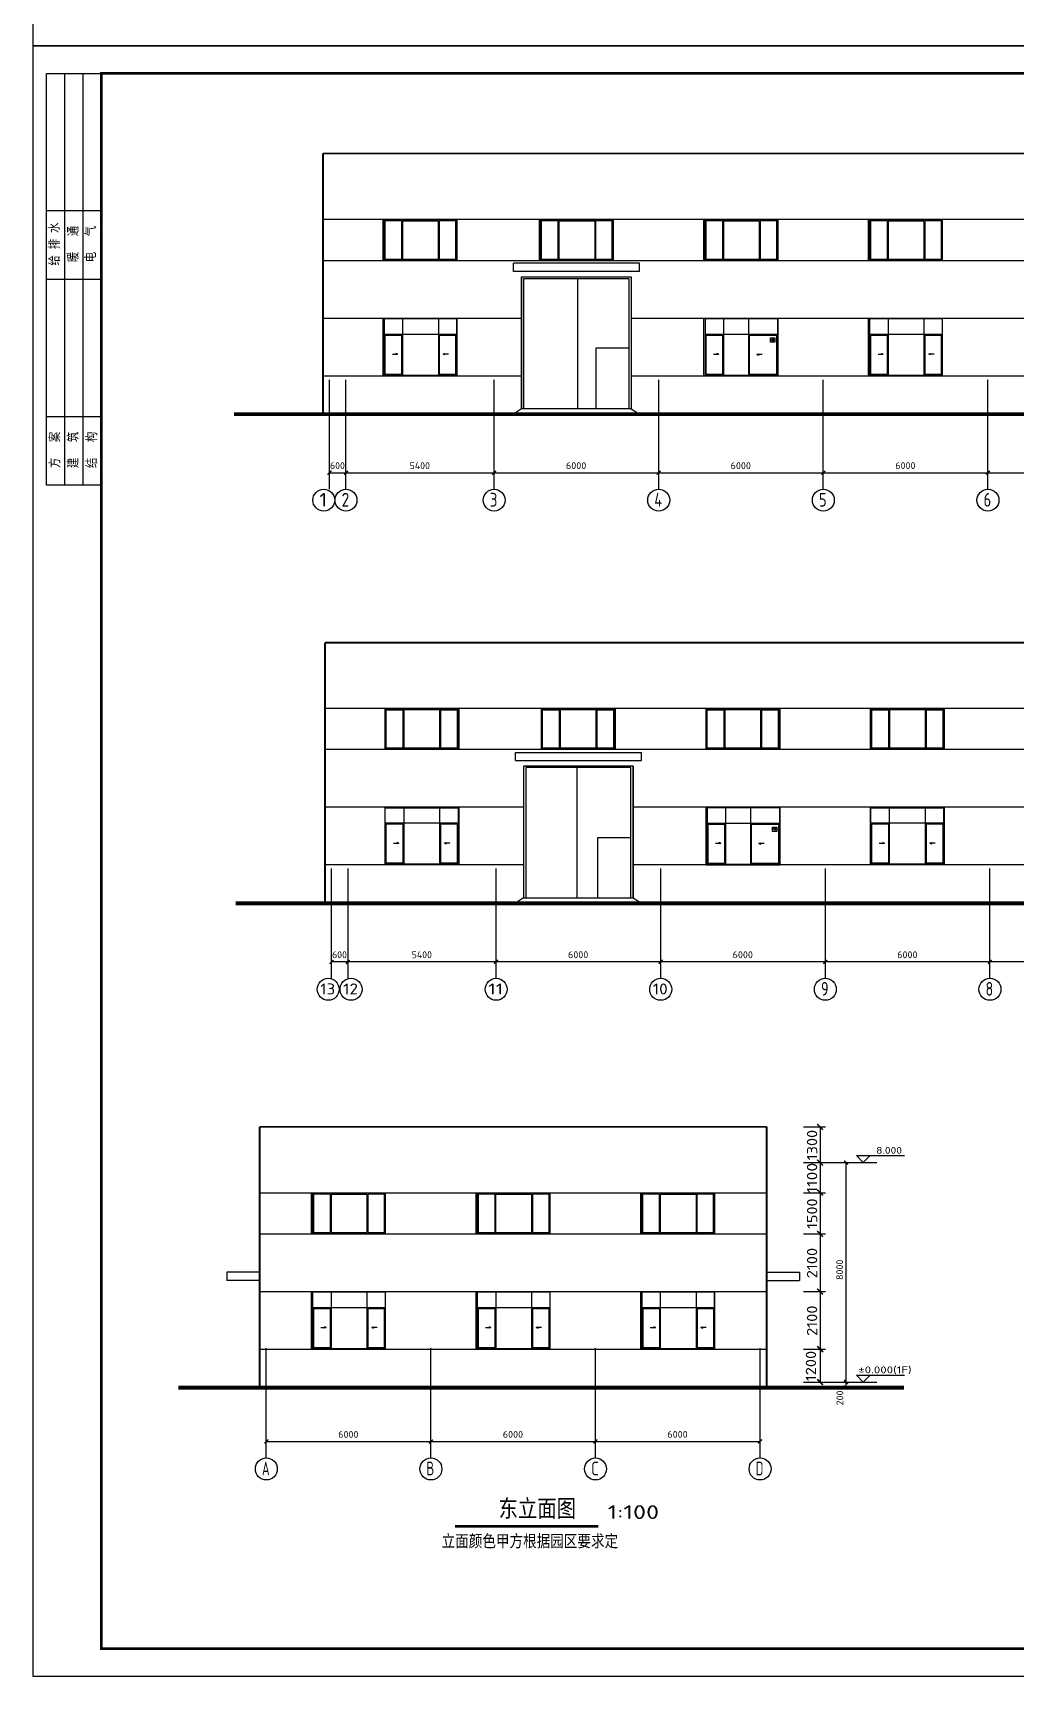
# Model space of a CAD drawing. Extents: x -165130 to 255370, y -346822 to 187778.
# Drawn here: x -165130 to -129322, y -346822 to -286947 of the extents above; entities that cross this region are included whole.
import ezdxf
from ezdxf.enums import TextEntityAlignment as Align

# ---------------------------------------------------------------- set-up
doc = ezdxf.new("R2010")
doc.units = 0
doc.header["$MEASUREMENT"] = 0
doc.linetypes.add('2', pattern=[38.000001, 30.000001, -3, 2, -3])
doc.layers.get('0').update_dxf_attribs({"linetype": 'CONTINUOUS'})
for name, color, linetype in [('LAMPTREE', 94, 'CONTINUOUS'), ('PUB_TEXT', 7, 'CONTINUOUS'), ('PUB_TITLE', 4, 'CONTINUOUS'), ('中文', 2, 'CONTINUOUS'), ('剖断线', 7, 'CONTINUOUS'), ('室外地坪', 7, 'CONTINUOUS'), ('尺寸线及数字', 253, 'CONTINUOUS'), ('层0', 253, 'CONTINUOUS'), ('层10005', 7, 'CONTINUOUS'), ('层10102', 7, 'CONTINUOUS'), ('轴线__尺寸数字', 4, 'CONTINUOUS'), ('轴线__点划线', 94, '2'), ('轴线__轴线号和轴圈', 94, 'CONTINUOUS')]:
    doc.layers.add(name, color=color, linetype=linetype)
doc.styles.add('HZ', font='txt', dxfattribs={"width": 0.7, "height": 5, "bigfont": 'STF:宋体'})
doc.styles.get("Standard").update_dxf_attribs({"font": 'TSSDENG', "height": 3, "bigfont": 'TSSDCHN'})

# ---------------------------------------------------------------- blocks, each defined once
blk = doc.blocks.new('qar5gesfd')
for p, q in [((-85568, 212224), (-83568, 212224)), ((-85568, 197224), (-85568, 212224)), ((-84902, 197224), (-84902, 212224)), ((-84236, 197224), (-84236, 212224)), ((-85568, 207224), (-83568, 207224)), ((-85568, 204724), (-83568, 204724)), ((-85568, 199724), (-83568, 199724)), ((-83568, 197224), (-85568, 197224))]:
    blk.add_line(p, q)
at = {"layer": 'PUB_TITLE'}
blk.add_lwpolyline([(-86068, 153824), (-1968, 153824), (-1968, 213224), (-86068, 213224)], close=True, dxfattribs=at)
at = {"layer": 'PUB_TITLE', "const_width": 100}
blk.add_lwpolyline([(-83568, 154824), (-2968, 154824), (-2968, 212224), (-83568, 212224)], close=True, dxfattribs=at)
at = {"layer": 'PUB_TEXT'}
for s, p in [('水', (-85083, 206410)), ('通', (-84397, 206287)), ('气', (-83758, 206287)), ('排', (-85083, 205814)), ('给', (-85083, 205219)), ('暖', (-84397, 205341)), ('电', (-83758, 205341)), ('案', (-85062, 198787)), ('筑', (-84396, 198787)), ('构', (-83722, 198787)), ('方', (-85062, 197841)), ('建', (-84396, 197841)), ('结', (-83722, 197841))]:
    blk.add_text(s, height=400, rotation=90, dxfattribs=at).set_placement(p)

msp = doc.modelspace()

# ---------------------------------------------------------------- linework, layer by layer
at = {"layer": 'LAMPTREE'}
for p, q in [((-135358.798, -328106.929, -625.1), (-134358.786, -328106.929, -625.1)), ((-135108.786, -327856.935, -625.1), (-134858.773, -328106.929, -625.1)), ((-135108.786, -327856.935, -625.1), (-133358.773, -327856.935, -625.1)), ((-134608.798, -327856.935, -625.1), (-134858.773, -328106.929, -625.1)), ((-135108.786, -335856.941, -625.1), (-134858.773, -336106.935, -625.1)), ((-135108.786, -335856.941, -625.1), (-133358.773, -335856.941, -625.1)), ((-134608.798, -335856.941, -625.1), (-134858.773, -336106.935, -625.1)), ((-135358.798, -336106.935, -625.1), (-134358.786, -336106.935, -625.1))]:
    msp.add_line(p, q, dxfattribs=at)
at = {"layer": '中文', "color": 7}
for p, q in [((-147314.609, -300640.764, -625.1), (-147614.609, -300840.77, -625.1)), ((-143314.597, -300640.764, -625.1), (-143014.597, -300840.77, -625.1)), ((-147241.357, -318463.064, -625.1), (-147541.357, -318663.07, -625.1)), ((-143241.345, -318463.064, -625.1), (-142941.345, -318663.07, -625.1)), ((-156859.445, -332106.941, -625.1), (-158059.445, -332106.941, -625.1)), ((-138379.452, -332106.941, -625.1), (-137179.452, -332106.941, -625.1)), ((-156859.445, -332406.941, -625.1), (-158059.445, -332406.941, -625.1)), ((-138379.452, -332406.941, -625.1), (-137179.452, -332406.941, -625.1))]:
    msp.add_line(p, q, dxfattribs=at)
at = {"layer": '中文', "color": 7, "const_width": 105, "elevation": -625.1}
msp.add_lwpolyline([(-149742.318, -341364.625), (-144518.246, -341364.625)], dxfattribs=at)
at = {"layer": '剖断线'}
for p, q in [((-152364.621, -295240.728, -625.1), (-152364.621, -293740.728, -625.1)), ((-152364.621, -293740.728, -625.1), (-149664.621, -293740.728, -625.1)), ((-152364.585, -295240.764, -625.1), (-152364.585, -293740.764, -625.1)), ((-151654.318, -293792.18, -625.1), (-150349.326, -293792.18, -625.1)), ((-149664.621, -295240.728, -625.1), (-149664.621, -293740.728, -625.1)), ((-149664.585, -295240.764, -625.1), (-149664.585, -293740.764, -625.1)), ((-146664.621, -295240.728, -625.1), (-146664.621, -293740.728, -625.1)), ((-146664.621, -293740.728, -625.1), (-143964.621, -293740.728, -625.1)), ((-146664.585, -295240.764, -625.1), (-146664.585, -293740.764, -625.1)), ((-145954.318, -293792.18, -625.1), (-144649.326, -293792.18, -625.1)), ((-143964.621, -295240.728, -625.1), (-143964.621, -293740.728, -625.1)), ((-143964.585, -295240.764, -625.1), (-143964.585, -293740.764, -625.1)), ((-140664.621, -295240.728, -625.1), (-140664.621, -293740.728, -625.1)), ((-140664.621, -293740.728, -625.1), (-137964.621, -293740.728, -625.1)), ((-140664.585, -295240.764, -625.1), (-140664.585, -293740.764, -625.1)), ((-139954.318, -293792.18, -625.1), (-138649.326, -293792.18, -625.1)), ((-137964.621, -295240.728, -625.1), (-137964.621, -293740.728, -625.1)), ((-137964.585, -295240.764, -625.1), (-137964.585, -293740.764, -625.1)), ((-134664.621, -295240.728, -625.1), (-134664.621, -293740.728, -625.1)), ((-134664.621, -293740.728, -625.1), (-131964.621, -293740.728, -625.1)), ((-134664.585, -295240.764, -625.1), (-134664.585, -293740.764, -625.1)), ((-133954.318, -293792.18, -625.1), (-132649.326, -293792.18, -625.1)), ((-131964.621, -295240.728, -625.1), (-131964.621, -293740.728, -625.1)), ((-131964.585, -295240.764, -625.1), (-131964.585, -293740.764, -625.1)), ((-152364.621, -295240.728, -625.1), (-149664.621, -295240.728, -625.1)), ((-151654.318, -295192.168, -625.1), (-150349.326, -295192.168, -625.1)), ((-146664.621, -295240.728, -625.1), (-143964.621, -295240.728, -625.1)), ((-145954.318, -295192.168, -625.1), (-144649.326, -295192.168, -625.1)), ((-140664.621, -295240.728, -625.1), (-137964.621, -295240.728, -625.1)), ((-139954.318, -295192.168, -625.1), (-138649.326, -295192.168, -625.1)), ((-134664.621, -295240.728, -625.1), (-131964.621, -295240.728, -625.1)), ((-133954.318, -295192.168, -625.1), (-132649.326, -295192.168, -625.1)), ((-152364.585, -299440.764, -625.1), (-152364.585, -297340.764, -625.1)), ((-152364.548, -299440.764, -625.1), (-152364.548, -297340.764, -625.1)), ((-152364.548, -297340.764, -625.1), (-149664.548, -297340.764, -625.1)), ((-149664.585, -299440.764, -625.1), (-149664.585, -297340.764, -625.1)), ((-149664.548, -299440.764, -625.1), (-149664.548, -297340.764, -625.1)), ((-140664.585, -299440.764, -625.1), (-140664.585, -297340.764, -625.1)), ((-140664.548, -299440.764, -625.1), (-140664.548, -297340.764, -625.1)), ((-140664.548, -297340.764, -625.1), (-137964.548, -297340.764, -625.1)), ((-137964.585, -299440.764, -625.1), (-137964.585, -297340.764, -625.1)), ((-137964.548, -299440.764, -625.1), (-137964.548, -297340.764, -625.1)), ((-134664.585, -299440.764, -625.1), (-134664.585, -297340.764, -625.1)), ((-134664.548, -299440.764, -625.1), (-134664.548, -297340.764, -625.1)), ((-134664.548, -297340.764, -625.1), (-131964.548, -297340.764, -625.1)), ((-131964.585, -299440.764, -625.1), (-131964.585, -297340.764, -625.1)), ((-131964.548, -299440.764, -625.1), (-131964.548, -297340.764, -625.1)), ((-152364.548, -299440.764, -625.1), (-149664.548, -299440.764, -625.1)), ((-140664.548, -299440.764, -625.1), (-137964.548, -299440.764, -625.1)), ((-134664.548, -299440.764, -625.1), (-131964.548, -299440.764, -625.1)), ((-152291.332, -313063.064, -625.1), (-152291.332, -311563.064, -625.1)), ((-149591.296, -311563.027, -625.1), (-152291.296, -311563.027, -625.1)), ((-152291.296, -313063.027, -625.1), (-152291.296, -311563.027, -625.1)), ((-150301.672, -311614.48, -625.1), (-151606.664, -311614.48, -625.1)), ((-149591.332, -313063.064, -625.1), (-149591.332, -311563.064, -625.1)), ((-149591.296, -313063.027, -625.1), (-149591.296, -311563.027, -625.1)), ((-146591.332, -313063.064, -625.1), (-146591.332, -311563.064, -625.1)), ((-143891.296, -311563.027, -625.1), (-146591.296, -311563.027, -625.1)), ((-146591.296, -313063.027, -625.1), (-146591.296, -311563.027, -625.1)), ((-144601.672, -311614.48, -625.1), (-145906.664, -311614.48, -625.1)), ((-143891.332, -313063.064, -625.1), (-143891.332, -311563.064, -625.1)), ((-143891.296, -313063.027, -625.1), (-143891.296, -311563.027, -625.1)), ((-140591.332, -313063.064, -625.1), (-140591.332, -311563.064, -625.1)), ((-140591.296, -313063.027, -625.1), (-140591.296, -311563.027, -625.1)), ((-137891.296, -311563.027, -625.1), (-140591.296, -311563.027, -625.1)), ((-138601.672, -311614.48, -625.1), (-139906.664, -311614.48, -625.1)), ((-137891.332, -313063.064, -625.1), (-137891.332, -311563.064, -625.1)), ((-137891.296, -313063.027, -625.1), (-137891.296, -311563.027, -625.1)), ((-134591.332, -313063.064, -625.1), (-134591.332, -311563.064, -625.1)), ((-134591.296, -313063.027, -625.1), (-134591.296, -311563.027, -625.1)), ((-131891.296, -311563.027, -625.1), (-134591.296, -311563.027, -625.1)), ((-132601.672, -311614.48, -625.1), (-133906.664, -311614.48, -625.1)), ((-131891.332, -313063.064, -625.1), (-131891.332, -311563.064, -625.1)), ((-131891.296, -313063.027, -625.1), (-131891.296, -311563.027, -625.1)), ((-149591.296, -313063.027, -625.1), (-152291.296, -313063.027, -625.1)), ((-150301.672, -313014.468, -625.1), (-151606.664, -313014.468, -625.1)), ((-143891.296, -313063.027, -625.1), (-146591.296, -313063.027, -625.1)), ((-144601.672, -313014.468, -625.1), (-145906.664, -313014.468, -625.1)), ((-137891.296, -313063.027, -625.1), (-140591.296, -313063.027, -625.1)), ((-138601.672, -313014.468, -625.1), (-139906.664, -313014.468, -625.1)), ((-131891.296, -313063.027, -625.1), (-134591.296, -313063.027, -625.1)), ((-132601.672, -313014.468, -625.1), (-133906.664, -313014.468, -625.1)), ((-149591.406, -315163.064, -625.1), (-152291.406, -315163.064, -625.1)), ((-152291.406, -317263.064, -625.1), (-152291.406, -315163.064, -625.1)), ((-152291.332, -317263.064, -625.1), (-152291.332, -315163.064, -625.1)), ((-149591.406, -317263.064, -625.1), (-149591.406, -315163.064, -625.1)), ((-149591.332, -317263.064, -625.1), (-149591.332, -315163.064, -625.1)), ((-140591.406, -317263.064, -625.1), (-140591.406, -315163.064, -625.1)), ((-140591.332, -317263.064, -625.1), (-140591.332, -315163.064, -625.1)), ((-140591.332, -315163.064, -625.1), (-137891.332, -315163.064, -625.1)), ((-137891.406, -317263.064, -625.1), (-137891.406, -315163.064, -625.1)), ((-137891.332, -317263.064, -625.1), (-137891.332, -315163.064, -625.1)), ((-134591.406, -317263.064, -625.1), (-134591.406, -315163.064, -625.1)), ((-131891.406, -315163.064, -625.1), (-134591.406, -315163.064, -625.1)), ((-134591.332, -317263.064, -625.1), (-134591.332, -315163.064, -625.1)), ((-131891.406, -317263.064, -625.1), (-131891.406, -315163.064, -625.1)), ((-131891.332, -317263.064, -625.1), (-131891.332, -315163.064, -625.1)), ((-149591.406, -317263.064, -625.1), (-152291.406, -317263.064, -625.1)), ((-140591.332, -317263.064, -625.1), (-137891.332, -317263.064, -625.1)), ((-131891.406, -317263.064, -625.1), (-134591.406, -317263.064, -625.1)), ((-154969.43, -330706.935, -625.1), (-154969.43, -329206.935, -625.1)), ((-154259.127, -329258.388, -625.1), (-152954.135, -329258.388, -625.1)), ((-152269.43, -330706.935, -625.1), (-152269.43, -329206.935, -625.1)), ((-148969.43, -330706.935, -625.1), (-148969.43, -329206.935, -625.1)), ((-148259.127, -329258.388, -625.1), (-146954.135, -329258.388, -625.1)), ((-146269.43, -330706.935, -625.1), (-146269.43, -329206.935, -625.1)), ((-142969.43, -330706.935, -625.1), (-142969.43, -329206.935, -625.1)), ((-142259.127, -329258.388, -625.1), (-140954.135, -329258.388, -625.1)), ((-140269.43, -330706.935, -625.1), (-140269.43, -329206.935, -625.1)), ((-154259.127, -330658.394, -625.1), (-152954.135, -330658.394, -625.1)), ((-148259.127, -330658.394, -625.1), (-146954.135, -330658.394, -625.1)), ((-142259.127, -330658.394, -625.1), (-140954.135, -330658.394, -625.1)), ((-154969.43, -334906.935, -625.1), (-154969.43, -332806.935, -625.1)), ((-152269.43, -334906.935, -625.1), (-152269.43, -332806.935, -625.1)), ((-148969.43, -334906.935, -625.1), (-148969.43, -332806.935, -625.1)), ((-146269.43, -334906.935, -625.1), (-146269.43, -332806.935, -625.1)), ((-142969.43, -334906.935, -625.1), (-142969.43, -332806.935, -625.1)), ((-140269.43, -334906.935, -625.1), (-140269.43, -332806.935, -625.1))]:
    msp.add_line(p, q, dxfattribs=at)
at = {"layer": '剖断线', "elevation": -625.1}
for points in [[(-138242.539, -298060.588), (-138078.256, -298060.588), (-138078.256, -298219.561), (-138242.539, -298219.561), (-138242.539, -298060.588)], [(-138169.36, -315882.888), (-138005.041, -315882.888), (-138005.041, -316041.86), (-138169.36, -316041.86), (-138169.36, -315882.888)]]:
    msp.add_lwpolyline(points, dxfattribs=at)
at = {"layer": '剖断线'}
for centre in [(-138158.164, -298137.401, -625.1), (-138084.985, -315959.701, -625.1)]:
    msp.add_circle(centre, 33.777, dxfattribs=at)
at = {"layer": '室外地坪', "const_width": 142.5, "elevation": -625.1}
for points in [[(-157800.034, -300840.77), (-89074.582, -300840.77)], [(-88129.016, -318663.07), (-157731.359, -318663.07)], [(-159823.41, -336306.941), (-133379.464, -336306.941)]]:
    msp.add_lwpolyline(points, dxfattribs=at)
at = {"layer": '尺寸线及数字'}
for p, q in [((-137041.83, -326806.935, -625.1), (-136231.808, -326806.935, -625.1)), ((-136431.833, -326806.935, -625.1), (-136431.833, -328106.929, -625.1)), ((-137041.83, -328106.929, -625.1), (-136231.808, -328106.929, -625.1)), ((-136431.833, -328106.929, -625.1), (-136431.833, -329206.935, -625.1)), ((-137041.83, -329206.935, -625.1), (-136231.808, -329206.935, -625.1)), ((-136431.833, -329206.935, -625.1), (-136431.833, -330706.935, -625.1)), ((-137041.83, -330706.935, -625.1), (-136231.808, -330706.935, -625.1)), ((-136431.833, -330706.935, -625.1), (-136431.833, -332806.935, -625.1)), ((-137041.83, -332806.935, -625.1), (-136231.808, -332806.935, -625.1)), ((-136431.833, -332806.935, -625.1), (-136431.833, -334906.935, -625.1)), ((-137041.83, -334906.935, -625.1), (-136231.808, -334906.935, -625.1)), ((-136431.833, -334906.935, -625.1), (-136431.833, -336106.935, -625.1)), ((-137041.83, -336106.935, -625.1), (-136231.808, -336106.935, -625.1))]:
    msp.add_line(p, q, dxfattribs=at)
at = {"layer": '尺寸线及数字', "color": 94}
for p, q in [((-136985.141, -328106.929, -625.1), (-135360.153, -328106.929, -625.1)), ((-135485.141, -336306.941, -625.1), (-135485.141, -328106.929, -625.1)), ((-136985.141, -336106.935, -625.1), (-135360.153, -336106.935, -625.1)), ((-136985.141, -336306.941, -625.1), (-135360.153, -336306.941, -625.1))]:
    msp.add_line(p, q, dxfattribs=at)
at = {"layer": '尺寸线及数字', "const_width": 54, "elevation": -625.1}
for points in [[(-136325.778, -326912.99), (-136537.887, -326700.88)], [(-136325.778, -328212.984), (-136537.887, -328000.892)], [(-136325.778, -329312.99), (-136537.887, -329100.88)], [(-136325.778, -330812.99), (-136537.887, -330600.88)], [(-136325.778, -332912.99), (-136537.887, -332700.88)], [(-136325.778, -335012.99), (-136537.887, -334800.88)], [(-136325.778, -336212.99), (-136537.887, -336000.88)]]:
    msp.add_lwpolyline(points, dxfattribs=at)
at = {"layer": '尺寸线及数字', "color": 94, "const_width": 52.5, "elevation": -625.1}
for points in [[(-135555.124, -328036.928), (-135415.121, -328176.93)], [(-135555.124, -336036.934), (-135415.121, -336176.936)], [(-135555.124, -336236.94), (-135415.121, -336376.942)]]:
    msp.add_lwpolyline(points, dxfattribs=at)
at = {"layer": '层0'}
for p, q in [((-149674.326, -293762.169, -625.1), (-152329.318, -293762.169, -625.1)), ((-152329.318, -293762.169, -625.1), (-152329.318, -295222.179, -625.1)), ((-151688.047, -293792.18, -625.1), (-152295.554, -293792.18, -625.1)), ((-152295.554, -293792.18, -625.1), (-152295.554, -295192.168, -625.1)), ((-151688.047, -293792.18, -625.1), (-151688.047, -295192.168, -625.1)), ((-151654.318, -293792.18, -625.1), (-151654.318, -295192.168, -625.1)), ((-150349.326, -293792.18, -625.1), (-150349.326, -295192.168, -625.1)), ((-149708.054, -293792.18, -625.1), (-150315.561, -293792.18, -625.1)), ((-150315.561, -293792.18, -625.1), (-150315.561, -295192.168, -625.1)), ((-149708.054, -295192.168, -625.1), (-149708.054, -293792.18, -625.1)), ((-149674.326, -295222.179, -625.1), (-149674.326, -293762.169, -625.1)), ((-143974.326, -293762.169, -625.1), (-146629.318, -293762.169, -625.1)), ((-146629.318, -293762.169, -625.1), (-146629.318, -295222.179, -625.1)), ((-145988.047, -293792.18, -625.1), (-146595.554, -293792.18, -625.1)), ((-146595.554, -293792.18, -625.1), (-146595.554, -295192.168, -625.1)), ((-145988.047, -293792.18, -625.1), (-145988.047, -295192.168, -625.1)), ((-145954.318, -293792.18, -625.1), (-145954.318, -295192.168, -625.1)), ((-144649.326, -293792.18, -625.1), (-144649.326, -295192.168, -625.1)), ((-144008.054, -293792.18, -625.1), (-144615.561, -293792.18, -625.1)), ((-144615.561, -293792.18, -625.1), (-144615.561, -295192.168, -625.1)), ((-144008.054, -295192.168, -625.1), (-144008.054, -293792.18, -625.1)), ((-143974.326, -295222.179, -625.1), (-143974.326, -293762.169, -625.1)), ((-137974.326, -293762.169, -625.1), (-140629.318, -293762.169, -625.1)), ((-140629.318, -293762.169, -625.1), (-140629.318, -295222.179, -625.1)), ((-139988.047, -293792.18, -625.1), (-140595.554, -293792.18, -625.1)), ((-140595.554, -293792.18, -625.1), (-140595.554, -295192.168, -625.1)), ((-139988.047, -293792.18, -625.1), (-139988.047, -295192.168, -625.1)), ((-139954.318, -293792.18, -625.1), (-139954.318, -295192.168, -625.1)), ((-138649.326, -293792.18, -625.1), (-138649.326, -295192.168, -625.1)), ((-138008.054, -293792.18, -625.1), (-138615.561, -293792.18, -625.1)), ((-138615.561, -293792.18, -625.1), (-138615.561, -295192.168, -625.1)), ((-138008.054, -295192.168, -625.1), (-138008.054, -293792.18, -625.1)), ((-137974.326, -295222.179, -625.1), (-137974.326, -293762.169, -625.1)), ((-131974.326, -293762.169, -625.1), (-134629.318, -293762.169, -625.1)), ((-134629.318, -293762.169, -625.1), (-134629.318, -295222.179, -625.1)), ((-133988.047, -293792.18, -625.1), (-134595.554, -293792.18, -625.1)), ((-134595.554, -293792.18, -625.1), (-134595.554, -295192.168, -625.1)), ((-133988.047, -293792.18, -625.1), (-133988.047, -295192.168, -625.1)), ((-133954.318, -293792.18, -625.1), (-133954.318, -295192.168, -625.1)), ((-132649.326, -293792.18, -625.1), (-132649.326, -295192.168, -625.1)), ((-132008.054, -293792.18, -625.1), (-132615.561, -293792.18, -625.1)), ((-132615.561, -293792.18, -625.1), (-132615.561, -295192.168, -625.1)), ((-132008.054, -295192.168, -625.1), (-132008.054, -293792.18, -625.1)), ((-131974.326, -295222.179, -625.1), (-131974.326, -293762.169, -625.1)), ((-152329.318, -295222.179, -625.1), (-149674.326, -295222.179, -625.1)), ((-152295.554, -295192.168, -625.1), (-151688.047, -295192.168, -625.1)), ((-150315.561, -295192.168, -625.1), (-149708.054, -295192.168, -625.1)), ((-146629.318, -295222.179, -625.1), (-143974.326, -295222.179, -625.1)), ((-146595.554, -295192.168, -625.1), (-145988.047, -295192.168, -625.1)), ((-144615.561, -295192.168, -625.1), (-144008.054, -295192.168, -625.1)), ((-140629.318, -295222.179, -625.1), (-137974.326, -295222.179, -625.1)), ((-140595.554, -295192.168, -625.1), (-139988.047, -295192.168, -625.1)), ((-138615.561, -295192.168, -625.1), (-138008.054, -295192.168, -625.1)), ((-134629.318, -295222.179, -625.1), (-131974.326, -295222.179, -625.1)), ((-134595.554, -295192.168, -625.1), (-133988.047, -295192.168, -625.1)), ((-132615.561, -295192.168, -625.1), (-132008.054, -295192.168, -625.1)), ((-147314.609, -295840.764, -625.1), (-143314.597, -295840.764, -625.1)), ((-147314.609, -300640.764, -625.1), (-147314.609, -295840.764, -625.1)), ((-147226.609, -295895.769, -625.1), (-143402.597, -295895.769, -625.1)), ((-147226.609, -300640.764, -625.1), (-147226.609, -295895.769, -625.1)), ((-145269.248, -300640.764, -625.1), (-145269.248, -295895.769, -625.1)), ((-143402.597, -295895.769, -625.1), (-143402.597, -300640.764, -625.1)), ((-143314.597, -295840.764, -625.1), (-143314.597, -300640.764, -625.1)), ((-151652.194, -297365.429, -625.1), (-151652.194, -299418.645, -625.1)), ((-150347.202, -297365.429, -625.1), (-150347.202, -299418.645, -625.1)), ((-137972.202, -297365.429, -625.1), (-140627.194, -297365.429, -625.1)), ((-140627.194, -297365.429, -625.1), (-140627.194, -299418.645, -625.1)), ((-139952.194, -297365.429, -625.1), (-139952.194, -299418.645, -625.1)), ((-139047.177, -297365.429, -625.1), (-139047.177, -299418.645, -625.1)), ((-137972.202, -299418.645, -625.1), (-137972.202, -297365.429, -625.1)), ((-133952.194, -297365.429, -625.1), (-133952.194, -299418.645, -625.1)), ((-132647.202, -297365.429, -625.1), (-132647.202, -299418.645, -625.1)), ((-152327.194, -297925.383, -625.1), (-149672.202, -297925.383, -625.1)), ((-152293.43, -297960.393, -625.1), (-152293.43, -299383.635, -625.1)), ((-152293.43, -297960.393, -625.1), (-151685.922, -297960.393, -625.1)), ((-151685.922, -297960.393, -625.1), (-151685.922, -299383.635, -625.1)), ((-150313.437, -297960.393, -625.1), (-149705.93, -297960.393, -625.1)), ((-150313.437, -297960.393, -625.1), (-150313.437, -299383.635, -625.1)), ((-140627.194, -297925.383, -625.1), (-137972.202, -297925.383, -625.1)), ((-140593.43, -297960.393, -625.1), (-140593.43, -299383.635, -625.1)), ((-140593.43, -297960.393, -625.1), (-139985.922, -297960.393, -625.1)), ((-139985.922, -297960.393, -625.1), (-139985.922, -299383.635, -625.1)), ((-139013.449, -297960.393, -625.1), (-138005.93, -297960.393, -625.1)), ((-139013.449, -297960.393, -625.1), (-139013.449, -299383.635, -625.1)), ((-134627.194, -297925.383, -625.1), (-131972.202, -297925.383, -625.1)), ((-134593.43, -297960.393, -625.1), (-134593.43, -299383.635, -625.1)), ((-134593.43, -297960.393, -625.1), (-133985.922, -297960.393, -625.1)), ((-133985.922, -297960.393, -625.1), (-133985.922, -299383.635, -625.1)), ((-132613.437, -297960.393, -625.1), (-132005.93, -297960.393, -625.1)), ((-132613.437, -297960.393, -625.1), (-132613.437, -299383.635, -625.1)), ((-152021.445, -298650.206, -625.1), (-151827.939, -298650.206, -625.1)), ((-151827.939, -298650.206, -625.1), (-151893.015, -298629.369, -625.1)), ((-151827.939, -298650.206, -625.1), (-151893.015, -298671.044, -625.1)), ((-150171.421, -298650.206, -625.1), (-150106.381, -298629.369, -625.1)), ((-149977.951, -298650.206, -625.1), (-150171.421, -298650.206, -625.1)), ((-150171.421, -298650.206, -625.1), (-150106.381, -298671.044, -625.1)), ((-144602.597, -298440.77, -625.1), (-144602.597, -300640.764, -625.1)), ((-143402.597, -298440.77, -625.1), (-144602.597, -298440.77, -625.1)), ((-140321.445, -298650.206, -625.1), (-140127.939, -298650.206, -625.1)), ((-140127.939, -298650.206, -625.1), (-140193.015, -298629.369, -625.1)), ((-140127.939, -298650.206, -625.1), (-140193.015, -298671.044, -625.1)), ((-138734.323, -298663.775, -625.1), (-138669.248, -298642.919, -625.1)), ((-138540.818, -298663.775, -625.1), (-138734.323, -298663.775, -625.1)), ((-138734.323, -298663.775, -625.1), (-138669.248, -298684.612, -625.1)), ((-134321.445, -298650.206, -625.1), (-134127.939, -298650.206, -625.1)), ((-134127.939, -298650.206, -625.1), (-134193.015, -298629.369, -625.1)), ((-134127.939, -298650.206, -625.1), (-134193.015, -298671.044, -625.1)), ((-132471.421, -298650.206, -625.1), (-132406.381, -298629.369, -625.1)), ((-132277.951, -298650.206, -625.1), (-132471.421, -298650.206, -625.1)), ((-132471.421, -298650.206, -625.1), (-132406.381, -298671.044, -625.1)), ((-152293.43, -299383.635, -625.1), (-151685.922, -299383.635, -625.1)), ((-140627.194, -299418.645, -625.1), (-137972.202, -299418.645, -625.1)), ((-140593.43, -299383.635, -625.1), (-139985.922, -299383.635, -625.1)), ((-134593.43, -299383.635, -625.1), (-133985.922, -299383.635, -625.1)), ((-143314.597, -300640.764, -625.1), (-147314.609, -300640.764, -625.1)), ((-152281.664, -311584.469, -625.1), (-149626.672, -311584.469, -625.1)), ((-152281.664, -313044.479, -625.1), (-152281.664, -311584.469, -625.1)), ((-152247.9, -311614.48, -625.1), (-151640.392, -311614.48, -625.1)), ((-152247.9, -313014.468, -625.1), (-152247.9, -311614.48, -625.1)), ((-151640.392, -311614.48, -625.1), (-151640.392, -313014.468, -625.1)), ((-151606.664, -311614.48, -625.1), (-151606.664, -313014.468, -625.1)), ((-150301.672, -311614.48, -625.1), (-150301.672, -313014.468, -625.1)), ((-150267.907, -311614.48, -625.1), (-149660.4, -311614.48, -625.1)), ((-150267.907, -311614.48, -625.1), (-150267.907, -313014.468, -625.1)), ((-149660.4, -311614.48, -625.1), (-149660.4, -313014.468, -625.1)), ((-149626.672, -311584.469, -625.1), (-149626.672, -313044.479, -625.1)), ((-146581.664, -311584.469, -625.1), (-143926.672, -311584.469, -625.1)), ((-146581.664, -313044.479, -625.1), (-146581.664, -311584.469, -625.1)), ((-146547.9, -313014.468, -625.1), (-146547.9, -311614.48, -625.1)), ((-146547.9, -311614.48, -625.1), (-145940.392, -311614.48, -625.1)), ((-145940.392, -311614.48, -625.1), (-145940.392, -313014.468, -625.1)), ((-145906.664, -311614.48, -625.1), (-145906.664, -313014.468, -625.1)), ((-144601.672, -311614.48, -625.1), (-144601.672, -313014.468, -625.1)), ((-144567.907, -311614.48, -625.1), (-143960.4, -311614.48, -625.1)), ((-144567.907, -311614.48, -625.1), (-144567.907, -313014.468, -625.1)), ((-143960.4, -311614.48, -625.1), (-143960.4, -313014.468, -625.1)), ((-143926.672, -311584.469, -625.1), (-143926.672, -313044.479, -625.1)), ((-140581.664, -313044.479, -625.1), (-140581.664, -311584.469, -625.1)), ((-140581.664, -311584.469, -625.1), (-137926.672, -311584.469, -625.1)), ((-140547.9, -313014.468, -625.1), (-140547.9, -311614.48, -625.1)), ((-140547.9, -311614.48, -625.1), (-139940.392, -311614.48, -625.1)), ((-139940.392, -311614.48, -625.1), (-139940.392, -313014.468, -625.1)), ((-139906.664, -311614.48, -625.1), (-139906.664, -313014.468, -625.1)), ((-138601.672, -311614.48, -625.1), (-138601.672, -313014.468, -625.1)), ((-138567.907, -311614.48, -625.1), (-137960.4, -311614.48, -625.1)), ((-138567.907, -311614.48, -625.1), (-138567.907, -313014.468, -625.1)), ((-137960.4, -311614.48, -625.1), (-137960.4, -313014.468, -625.1)), ((-137926.672, -311584.469, -625.1), (-137926.672, -313044.479, -625.1)), ((-134581.664, -313044.479, -625.1), (-134581.664, -311584.469, -625.1)), ((-134581.664, -311584.469, -625.1), (-131926.672, -311584.469, -625.1)), ((-134547.9, -313014.468, -625.1), (-134547.9, -311614.48, -625.1)), ((-134547.9, -311614.48, -625.1), (-133940.392, -311614.48, -625.1)), ((-133940.392, -311614.48, -625.1), (-133940.392, -313014.468, -625.1)), ((-133906.664, -311614.48, -625.1), (-133906.664, -313014.468, -625.1)), ((-132601.672, -311614.48, -625.1), (-132601.672, -313014.468, -625.1)), ((-132567.907, -311614.48, -625.1), (-131960.4, -311614.48, -625.1)), ((-132567.907, -311614.48, -625.1), (-132567.907, -313014.468, -625.1)), ((-131960.4, -311614.48, -625.1), (-131960.4, -313014.468, -625.1)), ((-131926.672, -311584.469, -625.1), (-131926.672, -313044.479, -625.1)), ((-149626.672, -313044.479, -625.1), (-152281.664, -313044.479, -625.1)), ((-151640.392, -313014.468, -625.1), (-152247.9, -313014.468, -625.1)), ((-149660.4, -313014.468, -625.1), (-150267.907, -313014.468, -625.1)), ((-143926.672, -313044.479, -625.1), (-146581.664, -313044.479, -625.1)), ((-145940.392, -313014.468, -625.1), (-146547.9, -313014.468, -625.1)), ((-143960.4, -313014.468, -625.1), (-144567.907, -313014.468, -625.1)), ((-137926.672, -313044.479, -625.1), (-140581.664, -313044.479, -625.1)), ((-139940.392, -313014.468, -625.1), (-140547.9, -313014.468, -625.1)), ((-137960.4, -313014.468, -625.1), (-138567.907, -313014.468, -625.1)), ((-131926.672, -313044.479, -625.1), (-134581.664, -313044.479, -625.1)), ((-133940.392, -313014.468, -625.1), (-134547.9, -313014.468, -625.1)), ((-131960.4, -313014.468, -625.1), (-132567.907, -313014.468, -625.1)), ((-143241.345, -313663.064, -625.1), (-147241.357, -313663.064, -625.1)), ((-147241.357, -313663.064, -625.1), (-147241.357, -318463.064, -625.1)), ((-143329.345, -313718.069, -625.1), (-147153.356, -313718.069, -625.1)), ((-147153.356, -313718.069, -625.1), (-147153.356, -318463.064, -625.1)), ((-145286.669, -318463.064, -625.1), (-145286.669, -313718.069, -625.1)), ((-143329.345, -318463.064, -625.1), (-143329.345, -313718.069, -625.1)), ((-143241.345, -318463.064, -625.1), (-143241.345, -313663.064, -625.1)), ((-151608.788, -315187.728, -625.1), (-151608.788, -317240.945, -625.1)), ((-150303.796, -315187.728, -625.1), (-150303.796, -317240.945, -625.1)), ((-137898.986, -315187.728, -625.1), (-140553.979, -315187.728, -625.1)), ((-140553.979, -315187.728, -625.1), (-140553.979, -317240.945, -625.1)), ((-139878.979, -315187.728, -625.1), (-139878.979, -317240.945, -625.1)), ((-138973.962, -315187.728, -625.1), (-138973.962, -317240.945, -625.1)), ((-137898.986, -317240.945, -625.1), (-137898.986, -315187.728, -625.1)), ((-133908.788, -315187.728, -625.1), (-133908.788, -317240.945, -625.1)), ((-132603.796, -315187.728, -625.1), (-132603.796, -317240.945, -625.1)), ((-149628.796, -315747.683, -625.1), (-152283.788, -315747.683, -625.1)), ((-151642.517, -315782.693, -625.1), (-152250.024, -315782.693, -625.1)), ((-151642.517, -315782.693, -625.1), (-151642.517, -317205.935, -625.1)), ((-150270.031, -315782.693, -625.1), (-150270.031, -317205.935, -625.1)), ((-149662.524, -315782.693, -625.1), (-150270.031, -315782.693, -625.1)), ((-149662.524, -315782.693, -625.1), (-149662.524, -317205.935, -625.1)), ((-140553.979, -315747.683, -625.1), (-137898.986, -315747.683, -625.1)), ((-140520.214, -315782.693, -625.1), (-140520.214, -317205.935, -625.1)), ((-140520.214, -315782.693, -625.1), (-139912.707, -315782.693, -625.1)), ((-139912.707, -315782.693, -625.1), (-139912.707, -317205.935, -625.1)), ((-138940.234, -315782.693, -625.1), (-137932.714, -315782.693, -625.1)), ((-138940.234, -315782.693, -625.1), (-138940.234, -317205.935, -625.1)), ((-131928.796, -315747.683, -625.1), (-134583.788, -315747.683, -625.1)), ((-133942.517, -315782.693, -625.1), (-134550.024, -315782.693, -625.1)), ((-133942.517, -315782.693, -625.1), (-133942.517, -317205.935, -625.1)), ((-132570.031, -315782.693, -625.1), (-132570.031, -317205.935, -625.1)), ((-131962.524, -315782.693, -625.1), (-132570.031, -315782.693, -625.1)), ((-131962.524, -315782.693, -625.1), (-131962.524, -317205.935, -625.1)), ((-151978.039, -316472.506, -625.1), (-151784.533, -316472.506, -625.1)), ((-151784.533, -316472.506, -625.1), (-151849.536, -316451.669, -625.1)), ((-151784.533, -316472.506, -625.1), (-151849.536, -316493.343, -625.1)), ((-150128.051, -316472.506, -625.1), (-150062.902, -316451.669, -625.1)), ((-149934.545, -316472.506, -625.1), (-150128.051, -316472.506, -625.1)), ((-150128.051, -316472.506, -625.1), (-150062.902, -316493.343, -625.1)), ((-144529.345, -318463.064, -625.1), (-144529.345, -316263.07, -625.1)), ((-144529.345, -316263.07, -625.1), (-143329.345, -316263.07, -625.1)), ((-140248.229, -316472.506, -625.1), (-140054.724, -316472.506, -625.1)), ((-140054.724, -316472.506, -625.1), (-140119.836, -316451.669, -625.1)), ((-140054.724, -316472.506, -625.1), (-140119.836, -316493.343, -625.1)), ((-138661.108, -316486.074, -625.1), (-138596.032, -316465.218, -625.1)), ((-138467.602, -316486.074, -625.1), (-138661.108, -316486.074, -625.1)), ((-138661.108, -316486.074, -625.1), (-138596.032, -316506.912, -625.1)), ((-134278.039, -316472.506, -625.1), (-134084.533, -316472.506, -625.1)), ((-134084.533, -316472.506, -625.1), (-134149.536, -316451.669, -625.1)), ((-134084.533, -316472.506, -625.1), (-134149.536, -316493.343, -625.1)), ((-132428.051, -316472.506, -625.1), (-132362.902, -316451.669, -625.1)), ((-132234.545, -316472.506, -625.1), (-132428.051, -316472.506, -625.1)), ((-132428.051, -316472.506, -625.1), (-132362.902, -316493.343, -625.1)), ((-149662.524, -317205.935, -625.1), (-150270.031, -317205.935, -625.1)), ((-140553.979, -317240.945, -625.1), (-137898.986, -317240.945, -625.1)), ((-140520.214, -317205.935, -625.1), (-139912.707, -317205.935, -625.1)), ((-131962.524, -317205.935, -625.1), (-132570.031, -317205.935, -625.1)), ((-147241.357, -318463.064, -625.1), (-143241.345, -318463.064, -625.1)), ((-152279.135, -329228.395, -625.1), (-154934.127, -329228.395, -625.1)), ((-154934.127, -329228.395, -625.1), (-154934.127, -330688.386, -625.1)), ((-154292.892, -329258.388, -625.1), (-154900.399, -329258.388, -625.1)), ((-154900.399, -329258.388, -625.1), (-154900.399, -330658.394, -625.1)), ((-154292.892, -329258.388, -625.1), (-154292.892, -330658.394, -625.1)), ((-154259.127, -329258.388, -625.1), (-154259.127, -330658.394, -625.1)), ((-152954.135, -329258.388, -625.1), (-152954.135, -330658.394, -625.1)), ((-152312.899, -329258.388, -625.1), (-152920.37, -329258.388, -625.1)), ((-152920.37, -329258.388, -625.1), (-152920.37, -330658.394, -625.1)), ((-152312.899, -330658.394, -625.1), (-152312.899, -329258.388, -625.1)), ((-152279.135, -330688.386, -625.1), (-152279.135, -329228.395, -625.1)), ((-146279.135, -329228.395, -625.1), (-148934.127, -329228.395, -625.1)), ((-148934.127, -329228.395, -625.1), (-148934.127, -330688.386, -625.1)), ((-148292.892, -329258.388, -625.1), (-148900.399, -329258.388, -625.1)), ((-148900.399, -329258.388, -625.1), (-148900.399, -330658.394, -625.1)), ((-148292.892, -329258.388, -625.1), (-148292.892, -330658.394, -625.1)), ((-148259.127, -329258.388, -625.1), (-148259.127, -330658.394, -625.1)), ((-146954.135, -329258.388, -625.1), (-146954.135, -330658.394, -625.1)), ((-146312.899, -329258.388, -625.1), (-146920.37, -329258.388, -625.1)), ((-146920.37, -329258.388, -625.1), (-146920.37, -330658.394, -625.1)), ((-146312.899, -330658.394, -625.1), (-146312.899, -329258.388, -625.1)), ((-146279.135, -330688.386, -625.1), (-146279.135, -329228.395, -625.1)), ((-140279.135, -329228.395, -625.1), (-142934.127, -329228.395, -625.1)), ((-142934.127, -329228.395, -625.1), (-142934.127, -330688.386, -625.1)), ((-142292.892, -329258.388, -625.1), (-142900.399, -329258.388, -625.1)), ((-142900.399, -329258.388, -625.1), (-142900.399, -330658.394, -625.1)), ((-142292.892, -329258.388, -625.1), (-142292.892, -330658.394, -625.1)), ((-142259.127, -329258.388, -625.1), (-142259.127, -330658.394, -625.1)), ((-140954.135, -329258.388, -625.1), (-140954.135, -330658.394, -625.1)), ((-140312.899, -329258.388, -625.1), (-140920.37, -329258.388, -625.1)), ((-140920.37, -329258.388, -625.1), (-140920.37, -330658.394, -625.1)), ((-140312.899, -330658.394, -625.1), (-140312.899, -329258.388, -625.1)), ((-140279.135, -330688.386, -625.1), (-140279.135, -329228.395, -625.1)), ((-154934.127, -330688.386, -625.1), (-152279.135, -330688.386, -625.1)), ((-154900.399, -330658.394, -625.1), (-154292.892, -330658.394, -625.1)), ((-152920.37, -330658.394, -625.1), (-152312.899, -330658.394, -625.1)), ((-148934.127, -330688.386, -625.1), (-146279.135, -330688.386, -625.1)), ((-148900.399, -330658.394, -625.1), (-148292.892, -330658.394, -625.1)), ((-146920.37, -330658.394, -625.1), (-146312.899, -330658.394, -625.1)), ((-142934.127, -330688.386, -625.1), (-140279.135, -330688.386, -625.1)), ((-142900.399, -330658.394, -625.1), (-142292.892, -330658.394, -625.1)), ((-140920.37, -330658.394, -625.1), (-140312.899, -330658.394, -625.1)), ((-154257.077, -332831.599, -625.1), (-154257.077, -334884.816, -625.1)), ((-152952.084, -332831.599, -625.1), (-152952.084, -334884.816, -625.1)), ((-148257.077, -332831.599, -625.1), (-148257.077, -334884.816, -625.1)), ((-146952.084, -332831.599, -625.1), (-146952.084, -334884.816, -625.1)), ((-142257.077, -332831.599, -625.1), (-142257.077, -334884.816, -625.1)), ((-140952.084, -332831.599, -625.1), (-140952.084, -334884.816, -625.1)), ((-154932.077, -333391.554, -625.1), (-152277.084, -333391.554, -625.1)), ((-154898.312, -333426.564, -625.1), (-154898.312, -334849.806, -625.1)), ((-154898.312, -333426.564, -625.1), (-154290.805, -333426.564, -625.1)), ((-154290.805, -333426.564, -625.1), (-154290.805, -334849.806, -625.1)), ((-152918.319, -333426.564, -625.1), (-152310.812, -333426.564, -625.1)), ((-152918.319, -333426.564, -625.1), (-152918.319, -334849.806, -625.1)), ((-148932.077, -333391.554, -625.1), (-146277.084, -333391.554, -625.1)), ((-148898.312, -333426.564, -625.1), (-148898.312, -334849.806, -625.1)), ((-148898.312, -333426.564, -625.1), (-148290.805, -333426.564, -625.1)), ((-148290.805, -333426.564, -625.1), (-148290.805, -334849.806, -625.1)), ((-146918.319, -333426.564, -625.1), (-146310.812, -333426.564, -625.1)), ((-146918.319, -333426.564, -625.1), (-146918.319, -334849.806, -625.1)), ((-142932.077, -333391.554, -625.1), (-140277.084, -333391.554, -625.1)), ((-142898.312, -333426.564, -625.1), (-142898.312, -334849.806, -625.1)), ((-142898.312, -333426.564, -625.1), (-142290.805, -333426.564, -625.1)), ((-142290.805, -333426.564, -625.1), (-142290.805, -334849.806, -625.1)), ((-140918.319, -333426.564, -625.1), (-140310.812, -333426.564, -625.1)), ((-140918.319, -333426.564, -625.1), (-140918.319, -334849.806, -625.1)), ((-154432.821, -334116.377, -625.1), (-154497.934, -334095.521, -625.1)), ((-152776.339, -334116.377, -625.1), (-152711.264, -334095.521, -625.1)), ((-148432.821, -334116.377, -625.1), (-148497.934, -334095.521, -625.1)), ((-146776.339, -334116.377, -625.1), (-146711.264, -334095.521, -625.1)), ((-142432.821, -334116.377, -625.1), (-142497.934, -334095.521, -625.1)), ((-140776.339, -334116.377, -625.1), (-140711.264, -334095.521, -625.1)), ((-154626.327, -334116.377, -625.1), (-154432.821, -334116.377, -625.1)), ((-154432.821, -334116.377, -625.1), (-154497.934, -334137.214, -625.1)), ((-152582.834, -334116.377, -625.1), (-152776.339, -334116.377, -625.1)), ((-152776.339, -334116.377, -625.1), (-152711.264, -334137.214, -625.1)), ((-148626.327, -334116.377, -625.1), (-148432.821, -334116.377, -625.1)), ((-148432.821, -334116.377, -625.1), (-148497.934, -334137.214, -625.1)), ((-146582.834, -334116.377, -625.1), (-146776.339, -334116.377, -625.1)), ((-146776.339, -334116.377, -625.1), (-146711.264, -334137.214, -625.1)), ((-142626.327, -334116.377, -625.1), (-142432.821, -334116.377, -625.1)), ((-142432.821, -334116.377, -625.1), (-142497.934, -334137.214, -625.1)), ((-140582.834, -334116.377, -625.1), (-140776.339, -334116.377, -625.1)), ((-140776.339, -334116.377, -625.1), (-140711.264, -334137.214, -625.1)), ((-154898.312, -334849.806, -625.1), (-154290.805, -334849.806, -625.1)), ((-148898.312, -334849.806, -625.1), (-148290.805, -334849.806, -625.1)), ((-142898.312, -334849.806, -625.1), (-142290.805, -334849.806, -625.1))]:
    msp.add_line(p, q, dxfattribs=at)
at = {"layer": '层0', "elevation": -625.1}
for points in [[(-152327.194, -299418.645), (-149672.202, -299418.645), (-149672.202, -297365.429), (-152327.194, -297365.429), (-152327.194, -299418.645)], [(-134627.194, -299418.645), (-131972.202, -299418.645), (-131972.202, -297365.429), (-134627.194, -297365.429), (-134627.194, -299418.645)], [(-150313.437, -299383.635), (-149705.93, -299383.635), (-149705.93, -297960.393)], [(-139013.449, -299383.635), (-138005.93, -299383.635), (-138005.93, -297960.393)], [(-132613.437, -299383.635), (-132005.93, -299383.635), (-132005.93, -297960.393)], [(-149628.796, -317240.945), (-152283.788, -317240.945), (-152283.788, -315187.728), (-149628.796, -315187.728), (-149628.796, -317240.945)], [(-131928.796, -317240.945), (-134583.788, -317240.945), (-134583.788, -315187.728), (-131928.796, -315187.728), (-131928.796, -317240.945)], [(-151642.517, -317205.935), (-152250.024, -317205.935), (-152250.024, -315782.693)], [(-138940.234, -317205.935), (-137932.714, -317205.935), (-137932.714, -315782.693)], [(-133942.517, -317205.935), (-134550.024, -317205.935), (-134550.024, -315782.693)], [(-154932.077, -334884.816), (-152277.084, -334884.816), (-152277.084, -332831.599), (-154932.077, -332831.599), (-154932.077, -334884.816)], [(-148932.077, -334884.816), (-146277.084, -334884.816), (-146277.084, -332831.599), (-148932.077, -332831.599), (-148932.077, -334884.816)], [(-142932.077, -334884.816), (-140277.084, -334884.816), (-140277.084, -332831.599), (-142932.077, -332831.599), (-142932.077, -334884.816)], [(-152918.319, -334849.806), (-152310.812, -334849.806), (-152310.812, -333426.564)], [(-146918.319, -334849.806), (-146310.812, -334849.806), (-146310.812, -333426.564)], [(-140918.319, -334849.806), (-140310.812, -334849.806), (-140310.812, -333426.564)]]:
    msp.add_lwpolyline(points, dxfattribs=at)
at = {"layer": '层10005', "const_width": 67.5, "elevation": -625.1}
for points in [[(-154554.599, -291340.764), (-154554.599, -300840.77)], [(-154554.599, -291340.764), (-94074.607, -291340.764)], [(-94001.354, -309163.064), (-154481.347, -309163.064)], [(-154481.347, -309163.064), (-154481.347, -318663.07)], [(-156859.445, -326806.935), (-138379.452, -326806.935)], [(-156859.445, -326806.935), (-156859.445, -336306.941)], [(-138379.452, -326806.935), (-138379.452, -336306.941)]]:
    msp.add_lwpolyline(points, dxfattribs=at)
at = {"layer": '层10102'}
for points, invisible_edges in [([(-138191.928, -298137.401, -625.1), (-138187.424, -298120.501, -625.1), (-138124.362, -298137.401, -625.1)], 14), ([(-138187.424, -298154.284, -625.1), (-138191.928, -298137.401, -625.1), (-138124.362, -298137.401, -625.1)], 14), ([(-138187.424, -298120.501, -625.1), (-138175.046, -298108.141, -625.1), (-138124.362, -298137.401, -625.1)], 14), ([(-138175.046, -298166.643, -625.1), (-138187.424, -298154.284, -625.1), (-138124.362, -298137.401, -625.1)], 14), ([(-138175.046, -298108.141, -625.1), (-138158.164, -298103.618, -625.1), (-138124.362, -298137.401, -625.1)], 14), ([(-138158.164, -298171.166, -625.1), (-138175.046, -298166.643, -625.1), (-138124.362, -298137.401, -625.1)], 14), ([(-138158.164, -298103.618, -625.1), (-138141.281, -298108.141, -625.1), (-138124.362, -298137.401, -625.1)], 14), ([(-138141.281, -298166.643, -625.1), (-138158.164, -298171.166, -625.1), (-138124.362, -298137.401, -625.1)], 14), ([(-138141.281, -298108.141, -625.1), (-138128.903, -298120.501, -625.1), (-138124.362, -298137.401, -625.1)], 12), ([(-138128.903, -298154.284, -625.1), (-138141.281, -298166.643, -625.1), (-138124.362, -298137.401, -625.1)], 6), ([(-138118.786, -315959.701, -625.1), (-138114.208, -315942.8, -625.1), (-138051.147, -315959.701, -625.1)], 14), ([(-138114.208, -315976.583, -625.1), (-138118.786, -315959.701, -625.1), (-138051.147, -315959.701, -625.1)], 14), ([(-138114.208, -315942.8, -625.1), (-138101.83, -315930.441, -625.1), (-138051.147, -315959.701, -625.1)], 14), ([(-138101.83, -315988.943, -625.1), (-138114.208, -315976.583, -625.1), (-138051.147, -315959.701, -625.1)], 14), ([(-138101.83, -315930.441, -625.1), (-138084.985, -315925.918, -625.1), (-138051.147, -315959.701, -625.1)], 14), ([(-138084.985, -315993.466, -625.1), (-138101.83, -315988.943, -625.1), (-138051.147, -315959.701, -625.1)], 14), ([(-138084.985, -315925.918, -625.1), (-138068.102, -315930.441, -625.1), (-138051.147, -315959.701, -625.1)], 14), ([(-138068.102, -315988.943, -625.1), (-138084.985, -315993.466, -625.1), (-138051.147, -315959.701, -625.1)], 14), ([(-138068.102, -315930.441, -625.1), (-138055.725, -315942.8, -625.1), (-138051.147, -315959.701, -625.1)], 12), ([(-138055.725, -315976.583, -625.1), (-138068.102, -315988.943, -625.1), (-138051.147, -315959.701, -625.1)], 6)]:
    msp.add_3dface(points, dxfattribs=dict(at, invisible_edges=invisible_edges))
at = {"layer": '轴线__尺寸数字', "color": 7}
for p, q in [((-154554.599, -293740.764, -625.1), (-94074.607, -293740.764, -625.1)), ((-154554.599, -295240.764, -625.1), (-94074.607, -295240.764, -625.1)), ((-147614.609, -295640.776, -625.1), (-147614.609, -295340.776, -625.1)), ((-143014.597, -295340.776, -625.1), (-147614.609, -295340.776, -625.1)), ((-143014.597, -295640.776, -625.1), (-147614.609, -295640.776, -625.1)), ((-143014.597, -295640.776, -625.1), (-143014.597, -295340.776, -625.1)), ((-147314.609, -295840.764, -625.1), (-143314.597, -295840.764, -625.1)), ((-147314.609, -295840.764, -625.1), (-147314.609, -300640.764, -625.1)), ((-143314.597, -295840.764, -625.1), (-143314.597, -300640.764, -625.1)), ((-154554.599, -297340.764, -625.1), (-147314.609, -297340.764, -625.1)), ((-143314.597, -297340.764, -625.1), (-105314.609, -297340.764, -625.1)), ((-154554.599, -299440.764, -625.1), (-147314.609, -299440.764, -625.1)), ((-143314.597, -299440.764, -625.1), (-105314.609, -299440.764, -625.1)), ((-94001.354, -311563.064, -625.1), (-154481.347, -311563.064, -625.1)), ((-94001.354, -313063.064, -625.1), (-154481.347, -313063.064, -625.1)), ((-147541.357, -313163.076, -625.1), (-142941.345, -313163.076, -625.1)), ((-147541.357, -313463.076, -625.1), (-147541.357, -313163.076, -625.1)), ((-147541.357, -313463.076, -625.1), (-142941.345, -313463.076, -625.1)), ((-143241.345, -313663.064, -625.1), (-147241.357, -313663.064, -625.1)), ((-147241.357, -313663.064, -625.1), (-147241.357, -318463.064, -625.1)), ((-143241.345, -313663.064, -625.1), (-143241.345, -318463.064, -625.1)), ((-142941.345, -313463.076, -625.1), (-142941.345, -313163.076, -625.1)), ((-147241.357, -315163.064, -625.1), (-154481.347, -315163.064, -625.1)), ((-105241.357, -315163.064, -625.1), (-143241.345, -315163.064, -625.1)), ((-147241.357, -317263.064, -625.1), (-154481.347, -317263.064, -625.1)), ((-105241.357, -317263.064, -625.1), (-143241.345, -317263.064, -625.1)), ((-156859.445, -329206.935, -625.1), (-138379.452, -329206.935, -625.1)), ((-156859.445, -330706.935, -625.1), (-138379.452, -330706.935, -625.1)), ((-158059.445, -332106.941, -625.1), (-158059.445, -332406.941, -625.1)), ((-137179.452, -332106.941, -625.1), (-137179.452, -332406.941, -625.1)), ((-156859.445, -332806.935, -625.1), (-138379.452, -332806.935, -625.1)), ((-156859.445, -334906.935, -625.1), (-138379.452, -334906.935, -625.1))]:
    msp.add_line(p, q, dxfattribs=at)
at = {"layer": '轴线__尺寸数字', "color": 94}
for p, q in [((-154314.585, -302973.034, -625.1), (-94314.585, -302973.034, -625.1)), ((-94241.369, -320795.333, -625.1), (-154241.332, -320795.333, -625.1)), ((-156619.43, -338271.443, -625.1), (-138619.43, -338271.443, -625.1))]:
    msp.add_line(p, q, dxfattribs=at)
at = {"layer": '轴线__尺寸数字', "color": 94, "const_width": 52.5, "elevation": -625.1}
for points in [[(-154384.604, -303043.035), (-154244.602, -302903.032)], [(-153784.604, -303043.035), (-153644.602, -302903.032)], [(-148384.604, -303043.035), (-148244.602, -302903.032)], [(-142384.604, -303043.035), (-142244.602, -302903.032)], [(-136384.604, -303043.035), (-136244.602, -302903.032)], [(-130384.604, -303043.035), (-130244.602, -302903.032)], [(-154310.839, -320865.334), (-154170.837, -320725.332)], [(-153720.654, -320877.09), (-153580.651, -320737.087)], [(-148311.608, -320865.334), (-148171.606, -320725.332)], [(-142313.732, -320865.334), (-142173.73, -320725.332)], [(-136312.231, -320865.334), (-136172.228, -320725.332)], [(-130310.729, -320865.334), (-130170.727, -320725.332)], [(-156689.45, -338341.426), (-156549.447, -338201.442)], [(-150689.45, -338341.426), (-150549.447, -338201.442)], [(-144689.45, -338341.426), (-144549.447, -338201.442)], [(-138689.45, -338341.426), (-138549.447, -338201.442)]]:
    msp.add_lwpolyline(points, dxfattribs=at)
at = {"layer": '轴线__点划线'}
for p, q in [((-154314.585, -303573.034, -625.1), (-154314.585, -299573.04, -625.1)), ((-153714.585, -303573.034, -625.1), (-153714.585, -299573.04, -625.1)), ((-148314.585, -303573.034, -625.1), (-148314.585, -299573.04, -625.1)), ((-142314.585, -303573.034, -625.1), (-142314.585, -299573.04, -625.1)), ((-136314.585, -303573.034, -625.1), (-136314.585, -299573.04, -625.1)), ((-130314.585, -303573.034, -625.1), (-130314.585, -299573.04, -625.1)), ((-154241.332, -321395.333, -625.1), (-154241.332, -317395.339, -625.1)), ((-153641.332, -321395.333, -625.1), (-153641.332, -317395.339, -625.1)), ((-148241.332, -321395.333, -625.1), (-148241.332, -317395.339, -625.1)), ((-142241.332, -321395.333, -625.1), (-142241.332, -317395.339, -625.1)), ((-136241.332, -321395.333, -625.1), (-136241.332, -317395.339, -625.1)), ((-130241.332, -321395.333, -625.1), (-130241.332, -317395.339, -625.1)), ((-156619.43, -338871.443, -625.1), (-156619.43, -334871.431, -625.1)), ((-150619.43, -338871.443, -625.1), (-150619.43, -334871.431, -625.1)), ((-144619.43, -338871.443, -625.1), (-144619.43, -334871.431, -625.1)), ((-138619.43, -338871.443, -625.1), (-138619.43, -334871.431, -625.1))]:
    msp.add_line(p, q, dxfattribs=at)
at = {"layer": '轴线__轴线号和轴圈'}
for centre in [(-154525.046, -303973.027, -625.1), (-153714.585, -303973.027, -625.1), (-148314.585, -303973.027, -625.1), (-142314.585, -303973.027, -625.1), (-136314.585, -303973.027, -625.1), (-130314.585, -303973.027, -625.1), (-154362.768, -321795.327, -625.1), (-153530.59, -321795.327, -625.1), (-148241.332, -321795.327, -625.1), (-142241.332, -321795.327, -625.1), (-136241.332, -321795.327, -625.1), (-130241.332, -321795.327, -625.1), (-156619.43, -339271.437, -625.1), (-150619.43, -339271.437, -625.1), (-144619.43, -339271.437, -625.1), (-138619.43, -339271.437, -625.1)]:
    msp.add_circle(centre, 400, dxfattribs=at)

# ---------------------------------------------------------------- block references
at = {"layer": '层0'}
for p in [(-79061.762, -441245.973, -625.1), (-79061.762, -500645.973, -625.1)]:
    msp.add_blockref('qar5gesfd', p, dxfattribs=at)

# ---------------------------------------------------------------- texts
at = {"layer": 'LAMPTREE'}
for s, height, width, p, p2 in [('8.000', 250, 1.163797, (-134388.778, -327786.934, -625.1), (-133448.788, -327786.934, -625.1)), ('%%p0.000(1F)', 250.00001, 1.179884, (-135038.803, -335786.94, -625.1), (-133098.8, -335786.94, -625.1))]:
    msp.add_text(s, height=height, dxfattribs=dict(at, width=width)).set_placement(p, p2, align=Align.FIT)
at = {"layer": '中文', "color": 7, "style": 'HZ', "width": 0.949166}
msp.add_text('    东立面图 ', height=722.5, dxfattribs=at).set_placement((-151038.302, -341096.614, -625.1), (-144663.302, -341096.614, -625.1), align=Align.FIT)
at = {"layer": '中文', "color": 7, "width": 1.206901}
msp.add_text('1:100', height=500, dxfattribs=at).set_placement((-144178.256, -341094.618, -625.1), (-142298.275, -341094.618, -625.1), align=Align.FIT)
at = {"layer": '中文', "style": 'HZ', "width": 0.684624}
msp.add_text('立面颜色甲方根据园区要求定', height=505.75, dxfattribs=at).set_placement((-150230.258, -342169.447, -625.1), (-143792.746, -342169.447, -625.1), align=Align.FIT)
at = {"layer": '尺寸线及数字'}
for s, width, p, p2 in [('1300', 1.099432, (-136536.825, -328026.93, -625.1), (-136536.825, -326916.926, -625.1)), ('1100', 1.166064, (-136536.825, -329226.93, -625.1), (-136536.825, -328116.926, -625.1)), ('1500', 1.099432, (-136536.825, -330526.942, -625.1), (-136536.825, -329416.939, -625.1)), ('2100', 1.099432, (-136536.825, -332326.942, -625.1), (-136536.825, -331216.939, -625.1)), ('2100', 1.099432, (-136536.825, -334426.942, -625.1), (-136536.825, -333316.939, -625.1)), ('1200', 1.099432, (-136579.928, -336078.206, -625.1), (-136579.928, -334968.202, -625.1))]:
    msp.add_text(s, height=375, rotation=90, dxfattribs=dict(at, width=width)).set_placement(p, p2, align=Align.FIT)
at = {"layer": '尺寸线及数字', "color": 94}
for s, width, p, p2 in [('8000', 1.039978, (-135592.624, -332386.928, -625.1), (-135592.624, -331646.943, -625.1)), ('200', 1.039993, (-135584.933, -336955.061, -625.1), (-135584.933, -336415.065, -625.1))]:
    msp.add_text(s, height=250, rotation=90, dxfattribs=dict(at, width=width)).set_placement(p, p2, align=Align.FIT)
at = {"layer": '轴线__尺寸数字', "color": 94}
for s, width, p, p2 in [('600', 1.039958, (-154294.589, -302840.538, -625.1), (-153754.611, -302840.538, -625.1)), ('5400', 1.040003, (-151394.602, -302840.538, -625.1), (-150654.599, -302840.538, -625.1)), ('6000', 1.040003, (-145694.602, -302840.538, -625.1), (-144954.599, -302840.538, -625.1)), ('6000', 1.040003, (-139694.602, -302840.538, -625.1), (-138954.599, -302840.538, -625.1)), ('6000', 1.040003, (-133694.602, -302840.538, -625.1), (-132954.599, -302840.538, -625.1)), ('600', 1.039958, (-154221.337, -320662.838, -625.1), (-153681.359, -320662.838, -625.1)), ('5400', 1.040003, (-151321.35, -320662.838, -625.1), (-150581.347, -320662.838, -625.1)), ('6000', 1.040003, (-145621.35, -320662.838, -625.1), (-144881.347, -320662.838, -625.1)), ('6000', 1.040003, (-139621.35, -320662.838, -625.1), (-138881.347, -320662.838, -625.1)), ('6000', 1.040003, (-133621.35, -320662.838, -625.1), (-132881.347, -320662.838, -625.1)), ('6000', 1.040003, (-153999.447, -338138.93, -625.1), (-153259.445, -338138.93, -625.1)), ('6000', 1.040003, (-147999.447, -338138.93, -625.1), (-147259.445, -338138.93, -625.1)), ('6000', 1.040003, (-141999.447, -338138.93, -625.1), (-141259.445, -338138.93, -625.1))]:
    msp.add_text(s, height=250, dxfattribs=dict(at, width=width)).set_placement(p, p2, align=Align.FIT)
at = {"layer": '轴线__轴线号和轴圈'}
for s, height, width, p, p2 in [('1', 500, 2.912051, (-154685.08, -304208.025, -625.1), (-154405.075, -304208.025, -625.1)), ('2', 500, 1.040018, (-153874.582, -304208.025, -625.1), (-153594.577, -304208.025, -625.1)), ('3', 500, 1.040018, (-148474.582, -304208.025, -625.1), (-148194.577, -304208.025, -625.1)), ('4', 500, 0.970684, (-142474.582, -304208.025, -625.1), (-142194.577, -304208.025, -625.1)), ('5', 500, 1.040018, (-136474.582, -304208.025, -625.1), (-136194.577, -304208.025, -625.1)), ('6', 500, 1.120019, (-130474.582, -304208.025, -625.1), (-130194.577, -304208.025, -625.1)), ('8', 500, 1.039882, (-130401.33, -322030.325, -625.1), (-130121.362, -322030.325, -625.1)), ('13', 400, 1.17868, (-154650.793, -321983.34, -625.1), (-154106.787, -321983.34, -625.1)), ('12', 400, 1.178601, (-153818.579, -321983.34, -625.1), (-153274.609, -321983.34, -625.1)), ('11', 400, 1.683829, (-148529.357, -321983.34, -625.1), (-147985.351, -321983.34, -625.1)), ('10', 400, 1.17868, (-142529.357, -321983.34, -625.1), (-141985.351, -321983.34, -625.1)), ('9', 500, 1.119873, (-136401.33, -322030.325, -625.1), (-136121.362, -322030.325, -625.1)), ('A', 500, 0.910016, (-156779.464, -339506.434, -625.1), (-156499.46, -339506.434, -625.1)), ('B', 500, 1.040018, (-150779.464, -339506.434, -625.1), (-150499.46, -339506.434, -625.1)), ('C', 500, 0.970684, (-144779.464, -339506.434, -625.1), (-144499.46, -339506.434, -625.1)), ('D', 500, 1.040018, (-138779.464, -339506.434, -625.1), (-138499.46, -339506.434, -625.1))]:
    msp.add_text(s, height=height, dxfattribs=dict(at, width=width)).set_placement(p, p2, align=Align.FIT)

doc.saveas('drawing.dxf')
